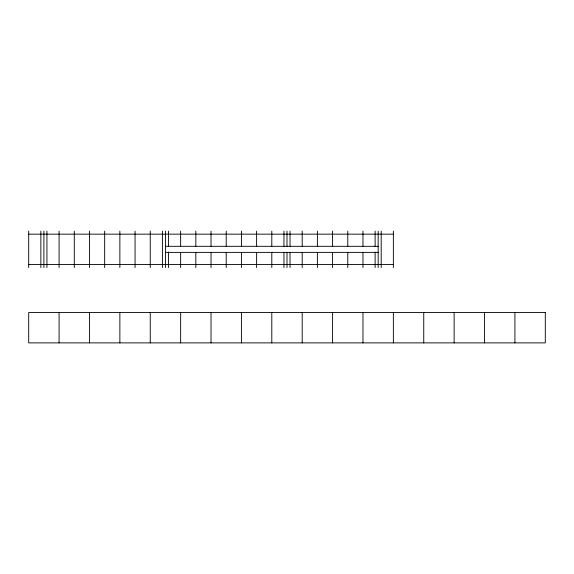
<?xml version="1.0" encoding="UTF-8"?>
<svg xmlns="http://www.w3.org/2000/svg" width="574" height="574" viewBox="0 0 574 574"><rect width="100%" height="100%" fill="white"/><g stroke="black" fill="none" stroke-linecap="round" stroke-linejoin="round"><path stroke-width="0.86" d="M28.7 234.156L393.362 234.156M165.448 246.311L378.166 246.311M165.448 252.388L378.166 252.388M28.7 264.542L393.362 264.542M514.914 312.5L514.914 342.886M484.521 312.5L484.521 342.886M454.134 312.5L454.134 342.886M423.748 312.5L423.748 342.886M393.362 231.114L393.362 267.584M393.362 312.5L393.362 342.886M381.201 231.114L381.201 267.584M378.166 231.114L378.166 267.584M375.123 231.114L375.123 246.669M375.123 252.029L375.123 267.584M362.969 231.114L362.969 246.239M362.969 252.46L362.969 267.584M362.969 312.5L362.969 342.886M347.779 231.114L347.779 246.239M347.779 252.46L347.779 267.584M332.583 231.114L332.583 246.239M332.583 252.46L332.583 267.584M332.583 312.5L332.583 342.886M317.386 231.114L317.386 246.239M317.386 252.46L317.386 267.584M302.197 231.114L302.197 246.239M302.197 252.46L302.197 267.584M302.197 312.5L302.197 342.886M290.042 231.114L290.042 246.239M290.042 252.46L290.042 267.584M287 231.114L287 246.239M287 252.46L287 267.584M283.958 231.114L283.958 246.239M283.958 252.46L283.958 267.584M271.803 231.114L271.803 246.239M271.803 252.46L271.803 267.584M271.803 312.5L271.803 342.886M256.614 231.114L256.614 246.239M256.614 252.46L256.614 267.584M241.417 231.114L241.417 246.239M241.417 252.46L241.417 267.584M241.417 312.5L241.417 342.886M226.221 231.114L226.221 246.239M226.221 252.46L226.221 267.584M211.031 231.114L211.031 246.239M211.031 252.46L211.031 267.584M211.031 312.5L211.031 342.886M195.834 231.114L195.834 246.239M195.834 252.46L195.834 267.584M180.638 231.114L180.638 246.239M180.638 252.46L180.638 267.584M180.638 312.5L180.638 342.886M168.483 231.114L168.483 246.669M168.483 252.029L168.483 267.584M165.448 231.114L165.448 267.584M162.406 231.114L162.406 267.584M150.252 231.114L150.252 267.584M150.252 312.5L150.252 342.886M135.062 231.114L135.062 267.584M119.866 231.114L119.866 267.584M119.866 312.5L119.866 342.886M104.669 231.114L104.669 267.584M89.479 231.114L89.479 267.584M89.479 312.5L89.479 342.886M74.283 231.114L74.283 267.584M59.086 231.114L59.086 267.584M59.086 312.5L59.086 342.886M46.932 231.114L46.932 267.584M43.897 231.114L43.897 267.584M40.854 231.114L40.854 267.584M28.7 231.114L28.7 267.584M545.3 312.5L28.7 312.5L28.7 342.886L545.3 342.886L545.3 312.5"/></g></svg>
